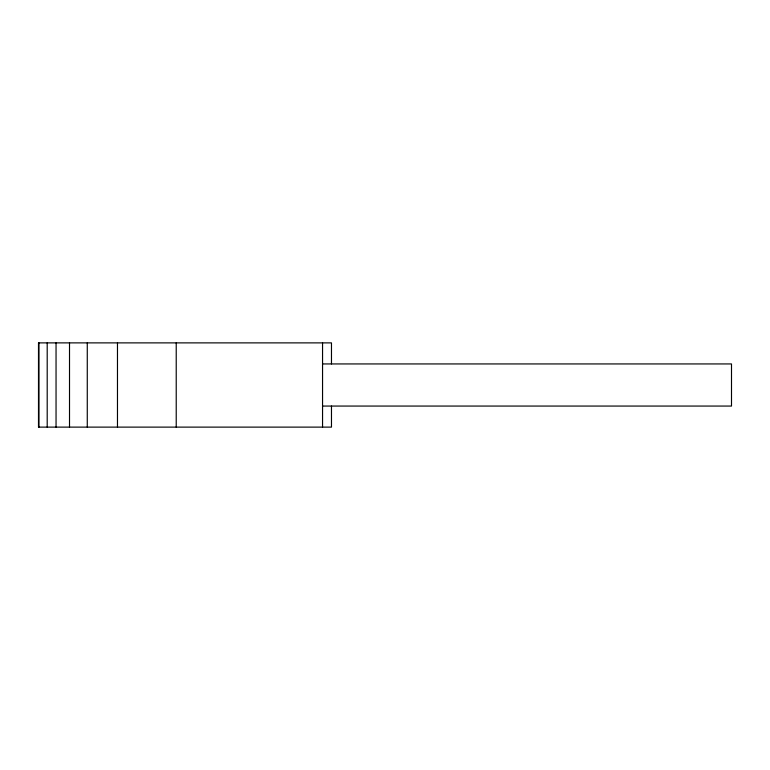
<?xml version="1.0" encoding="UTF-8"?>
<svg xmlns="http://www.w3.org/2000/svg" width="770" height="770" viewBox="0 0 770 770"><rect width="100%" height="100%" fill="white"/><g stroke="black" fill="none" stroke-linecap="round" stroke-linejoin="round"><path stroke-width="1.16" d="M322.553 363.94L731.5 363.94L731.5 406.06L322.553 406.06M331.475 363.94L331.475 342.881L38.5 342.881L38.5 427.119L331.475 427.119L331.475 406.06M322.553 342.881L322.553 427.119M176.224 342.881L176.224 427.119M117.473 342.881L117.473 427.119M87.27 342.881L87.27 427.119M69.512 342.881L69.512 427.119M56.046 342.881L56.046 427.119M47.201 342.881L47.201 427.119M38.923 342.881L38.923 427.119"/></g></svg>
